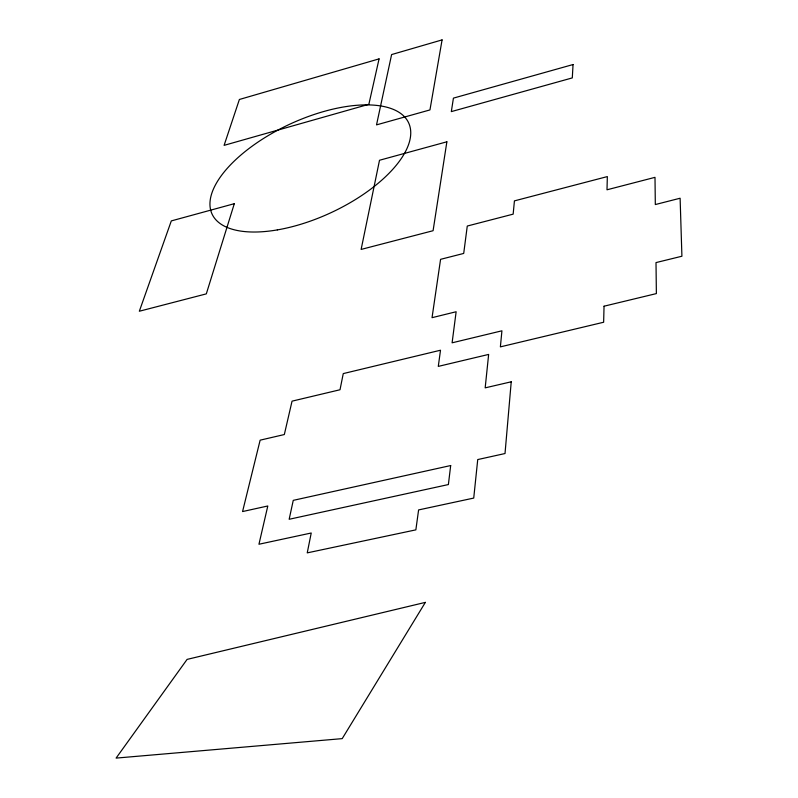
<?xml version="1.0" encoding="UTF-8"?>
<svg xmlns="http://www.w3.org/2000/svg" width="798" height="798" viewBox="0 0 798 798"><rect width="100%" height="100%" fill="white"/><g stroke="black" fill="none" stroke-linecap="round" stroke-linejoin="round"><path stroke-width="1.2" d="M604.046 306.203L603.637 322.242L500.386 346.871L501.922 330.811L452.097 342.821L456.137 311.749L432.037 317.674L440.576 259.33L463.708 253.435L467.269 226.043L513.154 214.143L514.431 200.877L607.338 176.587L606.999 189.794L654.998 177.346L655.318 204.557L680.115 198.233L681.911 256.228L656.006 262.592L656.375 293.594L604.046 306.203M573.054 64.538L572.296 77.905L451.329 111.61L453.424 98.124L573.054 64.538M511.229 381.803L505.014 453.533L477.733 459.568L473.733 498.072L418.601 509.922L415.858 529.862L307.24 552.874L311.23 533.004L258.951 544.246L267.799 505.982L242.562 511.558L260.138 440.167L284.327 434.541L292.048 401.155L340.018 389.753L343.26 373.594L440.506 350.222L438.292 366.392L488.645 354.422L485.174 387.858L511.229 381.803M450.68 465.543L448.386 484.556L289.165 519.279L293.255 500.356L450.68 465.543M446.87 141.805L433.085 230.712L361.125 249.425L379.509 160.258L446.87 141.805M442.082 39.9L429.952 109.925L376.526 124.877L391.609 54.573L442.082 39.9M379.07 58.882L368.866 104.289L224.098 145.356L239.38 99.481L379.07 58.882M234.313 203.69L206.313 293.873L139.331 311.24L171.311 220.906L234.313 203.69M425.364 602.38L342.212 738.629L116.089 758.1L187.091 659.397L425.364 602.38M277.325 229.904A108.348 48.808 -24.9 0 0 408.955 123.59A108.348 48.808 -24.9 0 0 244.747 151.839A108.348 48.808 -24.9 0 0 277.325 229.904"/></g></svg>
